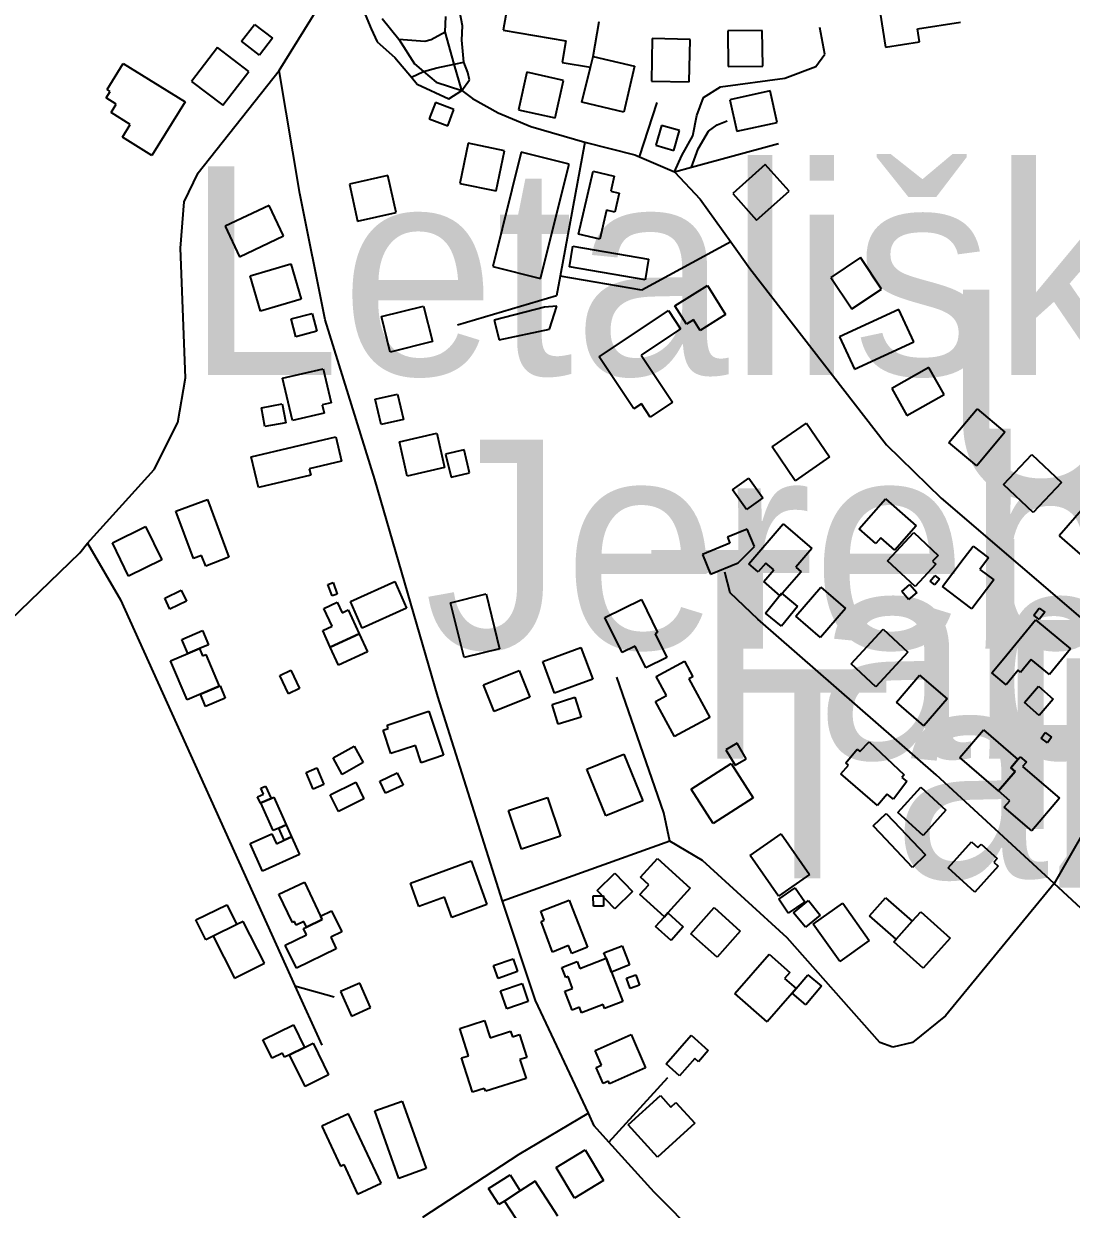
# Model space of a CAD drawing. Extents: x -8864 to 13231, y -7697 to 8949.
# Drawn here: x 505.9 to 817, y 324 to 676.2 of the extents above; entities that cross this region are included whole.
import ezdxf

# ---------------------------------------------------------------- set-up
doc = ezdxf.new("R2010")
doc.units = 0
for name, color, linetype in [('OSM_BUILDING_GARAGE', 9, 'CONTINUOUS'), ('OSM_BUILDING_HOUSE', 9, 'CONTINUOUS'), ('OSM_BUILDING_YES', 9, 'CONTINUOUS'), ('OSM_HIGHWAY_FOOTWAY', 8, 'CONTINUOUS'), ('OSM_HIGHWAY_PATH', 8, 'CONTINUOUS'), ('OSM_HIGHWAY_PEDESTRIAN', 8, 'CONTINUOUS'), ('OSM_HIGHWAY_RESIDENTIAL', 8, 'CONTINUOUS'), ('OSM_HIGHWAY_SERVICE', 8, 'CONTINUOUS'), ('OSM_HIGHWAY_TERTIARY', 8, 'CONTINUOUS'), ('OSM_HIGHWAY_UNCLASSIFIED', 8, 'CONTINUOUS'), ('OSM_LABELS', 8, 'CONTINUOUS')]:
    doc.layers.add(name, color=color, linetype=linetype)

msp = doc.modelspace()

# ---------------------------------------------------------------- linework, layer by layer
at = {"layer": 'OSM_BUILDING_GARAGE'}
for p, q in [((628.131769, 652.780936), (626.332381, 647.966196)), ((633.652443, 650.712711), (628.131769, 652.780936)), ((631.853056, 645.89797), (633.652443, 650.712711)), ((626.332381, 647.966196), (631.853056, 645.89797)), ((695.283384, 645.986926), (693.606508, 640.071356)), ((700.620291, 644.485795), (695.283384, 645.986926)), ((698.943415, 638.559105), (700.620291, 644.485795)), ((693.606508, 640.071356), (698.943415, 638.559105)), ((585.321657, 588.532508), (591.516145, 590.144834)), ((586.715225, 583.206271), (585.321657, 588.532508)), ((591.516145, 590.144834), (592.909713, 584.818597)), ((592.909713, 584.818597), (586.715225, 583.206271)), ((610.260404, 564.614479), (616.898996, 566.182327)), ((612.044478, 557.086582), (610.260404, 564.614479)), ((616.898996, 566.182327), (618.68307, 558.654431)), ((576.44723, 562.079235), (582.680003, 563.224542)), ((577.465607, 556.48613), (576.44723, 562.079235)), ((582.680003, 563.224542), (583.69838, 557.631438)), ((583.69838, 557.631438), (577.465607, 556.48613)), ((618.68307, 558.654431), (612.044478, 557.086582)), ((720.773433, 526.063198), (714.885224, 523.628029)), ((722.90207, 520.925992), (720.773433, 526.063198)), ((715.612636, 521.871149), (707.480935, 518.501943)), ((714.885224, 523.628029), (715.612636, 521.871149)), ((707.480935, 518.501943), (709.915851, 512.619731)), ((718.124122, 516.033416), (722.90207, 520.925992)), ((709.915851, 512.619731), (718.124122, 516.033416)), ((662.825494, 473.990614), (669.617225, 476.092198)), ((669.617225, 476.092198), (671.439584, 470.198867)), ((664.647853, 468.097283), (662.825494, 473.990614)), ((671.439584, 470.198867), (664.647853, 468.097283)), ((717.741273, 462.470819), (714.44112, 460.502669)), ((720.482468, 457.84511), (717.741273, 462.470819)), ((714.44112, 460.502669), (717.182315, 455.88808)), ((717.182315, 455.88808), (720.482468, 457.84511)), ((730.122592, 416.147013), (735.000081, 419.49398)), ((735.000081, 419.49398), (737.85613, 415.33529)), ((732.978641, 411.988323), (730.122592, 416.147013)), ((734.555977, 412.088398), (738.966391, 415.691114)), ((738.966391, 415.691114), (742.473282, 411.39899)), ((737.85613, 415.33529), (732.978641, 411.988323)), ((738.062868, 407.796274), (734.555977, 412.088398)), ((742.473282, 411.39899), (738.062868, 407.796274))]:
    msp.add_line(p, q, dxfattribs=at)
at = {"layer": 'OSM_BUILDING_HOUSE'}
for p, q in [((759.494724, 684.604924), (761.807128, 669.260024)), ((649.532996, 681.513705), (648.300224, 674.230438)), ((675.030702, 666.480151), (676.799462, 676.887996)), ((771.393653, 674.675217), (784.15782, 676.59889)), ((648.300224, 674.230438), (666.860716, 671.083621)), ((725.245103, 674.208199), (714.969451, 674.063645)), ((714.969451, 674.063645), (715.12259, 663.466769)), ((725.398242, 663.622442), (725.245103, 674.208199)), ((771.98324, 670.794514), (771.393653, 674.675217)), ((666.860716, 671.083621), (665.773427, 664.678794)), ((692.588131, 671.76191), (692.304823, 659.130167)), ((703.797933, 671.506162), (692.588131, 671.76191)), ((703.514626, 658.874418), (703.797933, 671.506162)), ((761.807128, 669.260024), (771.98324, 670.794514)), ((563.43804, 669.126591), (555.727473, 659.05233)), ((572.71063, 662.021235), (563.43804, 669.126591)), ((674.22672, 663.255498), (675.030702, 666.480151)), ((674.22672, 663.255498), (675.030702, 666.480151)), ((675.030702, 666.480151), (687.327794, 663.611322)), ((530.612616, 656.6394), (535.382907, 664.356328)), ((535.382907, 664.356328), (553.782603, 652.992207)), ((665.773427, 664.678794), (674.22672, 663.255498)), ((671.638665, 652.847653), (674.22672, 663.255498)), ((687.327794, 663.611322), (684.165466, 649.956585)), ((715.12259, 663.466769), (725.398242, 663.622442)), ((555.727473, 659.05233), (565.000062, 651.946974)), ((565.000062, 651.946974), (572.71063, 662.021235)), ((692.304823, 659.130167), (703.514626, 658.874418)), ((530.329308, 654.181992), (531.500824, 656.083426)), ((531.500824, 656.083426), (530.612616, 656.6394)), ((727.603449, 656.227979), (715.62795, 653.592659)), ((729.663174, 646.865366), (727.603449, 656.227979)), ((533.369124, 652.302798), (530.329308, 654.181992)), ((531.822417, 649.800912), (533.369124, 652.302798)), ((553.782603, 652.992207), (543.935741, 637.046854)), ((684.165466, 649.956585), (671.638665, 652.847653)), ((715.62795, 653.592659), (717.687675, 644.230047)), ((537.526858, 646.276033), (531.822417, 649.800912)), ((535.168512, 642.473167), (537.526858, 646.276033)), ((717.687675, 644.230047), (729.663174, 646.865366)), ((543.935741, 637.046854), (535.168512, 642.473167)), ((637.863776, 640.671809), (635.390575, 628.762832)), ((648.683073, 638.425671), (637.863776, 640.671809)), ((653.675416, 637.992011), (645.199152, 604.021961)), ((646.217529, 626.527814), (648.683073, 638.425671)), ((667.863779, 634.444893), (653.675416, 637.992011)), ((659.387515, 600.485962), (667.863779, 634.444893)), ((726.156282, 634.389295), (716.493187, 625.793928)), ((733.238978, 626.416619), (726.156282, 634.389295)), ((613.981691, 631.075687), (602.595778, 628.518203)), ((616.447235, 620.145225), (613.981691, 631.075687)), ((670.696858, 613.662561), (675.007731, 632.354428)), ((675.007731, 632.354428), (681.301759, 630.897775)), ((681.301759, 630.897775), (680.268069, 626.438858)), ((602.595778, 628.518203), (605.053665, 617.576623)), ((635.390575, 628.762832), (646.217529, 626.527814)), ((680.268069, 626.438858), (682.710642, 625.871764)), ((682.710642, 625.871764), (681.416614, 620.245301)), ((716.493187, 625.793928), (723.568227, 617.832371)), ((723.568227, 617.832371), (733.238978, 626.416619)), ((578.72135, 622.168973), (565.696846, 615.997655)), ((583.001595, 613.139945), (578.72135, 622.168973)), ((605.053665, 617.576623), (616.447235, 620.145225)), ((678.966384, 620.812395), (676.983229, 612.217027)), ((681.416614, 620.245301), (678.966384, 620.812395)), ((565.696846, 615.997655), (569.977092, 606.957507)), ((569.977092, 606.957507), (583.001595, 613.139945)), ((676.983229, 612.217027), (670.696858, 613.662561)), ((754.42581, 606.690639), (745.620296, 600.819547)), ((760.650926, 597.350265), (754.42581, 606.690639)), ((573.108792, 601.319924), (585.206802, 604.822564)), ((585.206802, 604.822564), (588.246619, 594.336883)), ((645.199152, 604.021961), (659.387515, 600.485962)), ((576.148608, 590.834243), (573.108792, 601.319924)), ((745.620296, 600.819547), (751.845412, 591.479173)), ((751.845412, 591.479173), (760.650926, 597.350265)), ((588.246619, 594.336883), (576.148608, 590.834243)), ((612.128704, 589.221916), (624.655505, 592.313135)), ((624.655505, 592.313135), (627.258874, 581.738498)), ((614.732074, 578.658398), (612.128704, 589.221916)), ((765.796409, 591.290142), (748.193038, 583.161793)), ((770.245108, 581.649542), (765.796409, 591.290142)), ((627.258874, 581.738498), (614.732074, 578.658398)), ((748.193038, 583.161793), (752.63408, 573.532312)), ((752.63408, 573.532312), (770.245108, 581.649542)), ((774.755062, 574.054928), (763.690742, 567.816893)), ((779.249703, 566.082252), (774.755062, 574.054928)), ((763.690742, 567.816893), (768.185383, 559.844217)), ((768.185383, 559.844217), (779.249703, 566.082252)), ((780.666242, 551.782584), (789.035309, 561.801247)), ((789.035309, 561.801247), (797.327806, 554.873803)), ((797.327806, 554.873803), (788.966396, 544.86626)), ((788.966396, 544.86626), (780.666242, 551.782584)), ((796.929643, 539.284275), (805.283396, 548.179869)), ((805.283396, 548.179869), (814.104224, 539.895847)), ((805.742814, 531.000253), (796.929643, 539.284275)), ((814.104224, 539.895847), (805.742814, 531.000253)), ((820.811729, 532.468026), (813.445725, 524.05057)), ((721.271136, 515.71095), (731.493189, 527.597688)), ((731.493189, 527.597688), (739.97711, 520.31442)), ((813.445725, 524.05057), (824.326277, 514.532284)), ((739.97711, 520.31442), (735.206819, 514.765793)), ((724.035302, 513.331379), (721.271136, 515.71095)), ((726.317078, 515.977818), (724.035302, 513.331379)), ((728.683082, 513.95407), (726.317078, 515.977818)), ((735.206819, 514.765793), (736.784154, 513.409215)), ((725.666236, 510.440311), (728.683082, 513.95407)), ((736.784154, 513.409215), (730.589667, 506.203784)), ((730.589667, 506.203784), (725.666236, 510.440311)), ((632.664694, 504.180036), (643.238968, 506.781998)), ((636.661632, 487.912219), (632.664694, 504.180036)), ((643.238968, 506.781998), (647.235906, 490.50306)), ((678.483995, 499.832315), (689.326263, 505.125193)), ((689.326263, 505.125193), (694.119525, 495.295562)), ((683.583536, 489.368872), (678.483995, 499.832315)), ((694.119525, 495.295562), (693.445712, 494.973096)), ((693.445712, 494.973096), (696.883691, 487.934458)), ((647.235906, 490.50306), (636.661632, 487.912219)), ((660.023043, 486.700194), (671.393642, 490.925601)), ((671.393642, 490.925601), (674.892877, 481.51851)), ((687.526875, 491.292544), (683.583536, 489.368872)), ((690.650918, 484.887717), (687.526875, 491.292544)), ((663.514621, 477.293103), (660.023043, 486.700194)), ((696.883691, 487.934458), (690.650918, 484.887717)), ((693.767304, 482.285755), (702.105743, 486.77803)), ((702.105743, 486.77803), (704.594258, 482.163441)), ((674.892877, 481.51851), (663.514621, 477.293103)), ((696.830092, 476.592575), (693.767304, 482.285755)), ((704.594258, 482.163441), (703.468684, 481.551869)), ((703.468684, 481.551869), (709.6402, 470.109911)), ((693.57588, 474.846815), (696.830092, 476.592575)), ((699.173124, 464.461209), (693.57588, 474.846815)), ((709.6402, 470.109911), (699.173124, 464.461209)), ((673.170059, 454.753891), (684.134838, 459.201689)), ((684.134838, 459.201689), (689.76271, 445.302323)), ((678.797931, 440.865645), (673.170059, 454.753891)), ((704.104212, 448.838321), (716.003141, 456.444054)), ((716.003141, 456.444054), (722.54985, 446.214121)), ((710.658577, 438.597269), (704.104212, 448.838321)), ((689.76271, 445.302323), (678.797931, 440.865645)), ((722.54985, 446.214121), (710.658577, 438.597269)), ((721.661641, 429.101222), (730.811719, 435.50605)), ((730.811719, 435.50605), (739.257355, 423.4414)), ((730.107278, 417.036572), (721.661641, 429.101222)), ((739.257355, 423.4414), (730.107278, 417.036572)), ((740.367616, 408.696953), (749.134845, 414.946108)), ((749.134845, 414.946108), (757.036837, 403.871093)), ((748.269607, 397.610819), (740.367616, 408.696953)), ((757.036837, 403.871093), (748.269607, 397.610819))]:
    msp.add_line(p, q, dxfattribs=at)
at = {"layer": 'OSM_BUILDING_YES'}
for p, q in [((570.574335, 670.983546), (574.425791, 675.987318)), ((574.425791, 675.987318), (579.762698, 671.884225)), ((575.918899, 666.880453), (570.574335, 670.983546)), ((579.762698, 671.884225), (575.918899, 666.880453)), ((655.306351, 661.765486), (652.83315, 650.612635)), ((666.179246, 659.352557), (655.306351, 661.765486)), ((663.698388, 648.199705), (666.179246, 659.352557)), ((652.83315, 650.612635), (663.698388, 648.199705)), ((667.955663, 604.010842), (669.019982, 610.148801)), ((669.019982, 610.148801), (691.477871, 606.268099)), ((691.477871, 606.268099), (690.413552, 600.130139)), ((690.413552, 600.130139), (667.955663, 604.010842)), ((699.303293, 592.346494), (708.951073, 598.406617)), ((708.951073, 598.406617), (714.333922, 589.833488)), ((660.551374, 592.024028), (645.650913, 588.154445)), ((664.196091, 592.257538), (660.551374, 592.024028)), ((662.036826, 585.430169), (664.196091, 592.257538)), ((702.733615, 586.886823), (699.303293, 592.346494)), ((676.776491, 577.223984), (697.412022, 590.967677)), ((697.412022, 590.967677), (701.00314, 585.574723)), ((704.823967, 588.198923), (702.733615, 586.886823)), ((706.776494, 585.085465), (704.823967, 588.198923)), ((714.333922, 589.833488), (706.776494, 585.085465)), ((645.650913, 588.154445), (647.128708, 582.238875)), ((647.128708, 582.238875), (662.036826, 585.430169)), ((701.00314, 585.574723), (689.280321, 577.768839)), ((689.280321, 577.768839), (698.606509, 563.780517)), ((687.098085, 561.73453), (676.776491, 577.223984)), ((582.771886, 570.908112), (594.808641, 573.687985)), ((585.681535, 558.320846), (582.771886, 570.908112)), ((594.808641, 573.687985), (597.144017, 563.558127)), ((597.144017, 563.558127), (594.487048, 562.946555)), ((698.606509, 563.780517), (691.929632, 559.33272)), ((595.061321, 560.489147), (585.681535, 558.320846)), ((594.487048, 562.946555), (595.061321, 560.489147)), ((689.33392, 563.224542), (687.098085, 561.73453)), ((691.929632, 559.33272), (689.33392, 563.224542)), ((728.154751, 550.459365), (738.338519, 557.520243)), ((738.338519, 557.520243), (745.245105, 547.49046)), ((573.438042, 547.479341), (598.57587, 553.41715)), ((598.57587, 553.41715), (600.26806, 546.233958)), ((617.450298, 552.016094), (628.568216, 554.540219)), ((628.568216, 554.540219), (630.888278, 544.332524)), ((619.762702, 541.8084), (617.450298, 552.016094)), ((636.69226, 549.569805), (631.186899, 548.279944)), ((638.300223, 542.742437), (636.69226, 549.569805)), ((735.061337, 540.429582), (728.154751, 550.459365)), ((575.58965, 538.372476), (573.438042, 547.479341)), ((600.26806, 546.233958), (590.650907, 543.965581)), ((631.186899, 548.279944), (632.794863, 541.441456)), ((745.245105, 547.49046), (735.061337, 540.429582)), ((590.650907, 543.965581), (591.110325, 542.041909)), ((630.888278, 544.332524), (619.762702, 541.8084)), ((632.794863, 541.441456), (638.300223, 542.742437)), ((591.110325, 542.041909), (575.58965, 538.372476)), ((716.447246, 537.716426), (721.255822, 541.15235)), ((721.255822, 541.15235), (725.382928, 535.359094)), ((720.574352, 531.912051), (716.447246, 537.716426)), ((725.382928, 535.359094), (720.574352, 531.912051)), ((551.079693, 531.344957), (560.405881, 534.825358)), ((560.405881, 534.825358), (566.791793, 517.756937)), ((754.050619, 526.118795), (761.85307, 535.036629)), ((761.85307, 535.036629), (770.957206, 527.030594)), ((556.286432, 517.301038), (551.079693, 531.344957)), ((532.220579, 522.004583), (542.036813, 526.785965)), ((542.036813, 526.785965), (546.837732, 516.900736)), ((758.989364, 521.771074), (754.050619, 526.118795)), ((762.45797, 516.656107), (770.222137, 525.017966)), ((770.957206, 527.030594), (764.647864, 519.825163)), ((770.222137, 525.017966), (777.465629, 518.223956)), ((537.021499, 512.108235), (532.220579, 522.004583)), ((760.49013, 523.483476), (758.989364, 521.771074)), ((764.647864, 519.825163), (760.49013, 523.483476)), ((558.698377, 518.201717), (556.286432, 517.301038)), ((559.915835, 515.06602), (558.698377, 518.201717)), ((566.791793, 517.756937), (559.915835, 515.06602)), ((777.465629, 518.223956), (775.850009, 516.489315)), ((785.252766, 517.567906), (787.856136, 521.014948)), ((787.856136, 521.014948), (792.457974, 517.534547)), ((546.837732, 516.900736), (537.021499, 512.108235)), ((770.658584, 508.983657), (762.45797, 516.656107)), ((776.799473, 515.588636), (770.658584, 508.983657)), ((775.850009, 516.489315), (776.799473, 515.588636)), ((778.774971, 508.972538), (785.252766, 517.567906)), ((792.457974, 517.534547), (789.854604, 514.076385)), ((775.137911, 510.607103), (776.539136, 512.297266)), ((777.902076, 511.163078), (776.508508, 509.472915)), ((776.539136, 512.297266), (777.902076, 511.163078)), ((793.989367, 510.940688), (787.511572, 502.34532)), ((789.854604, 514.076385), (793.989367, 510.940688)), ((547.741255, 505.547734), (552.664686, 507.916186)), ((552.664686, 507.916186), (554.211393, 504.691533)), ((596.217523, 509.617468), (597.748917, 510.184562)), ((597.473266, 506.181545), (596.217523, 509.617468)), ((597.748917, 510.184562), (599.00466, 506.748639)), ((602.886743, 504.558099), (616.064386, 510.440311)), ((616.064386, 510.440311), (619.571278, 502.523232)), ((735.222133, 500.1659), (742.657049, 508.794626)), ((742.657049, 508.794626), (749.93117, 502.478754)), ((766.715245, 507.527004), (769.12719, 509.595229)), ((768.721371, 505.180791), (766.715245, 507.527004)), ((771.125659, 507.249016), (768.721371, 505.180791)), ((769.12719, 509.595229), (771.125659, 507.249016)), ((776.508508, 509.472915), (775.137911, 510.607103)), ((787.511572, 502.34532), (778.774971, 508.972538)), ((549.287962, 502.311962), (547.741255, 505.547734)), ((554.211393, 504.691533), (549.287962, 502.311962)), ((595.046007, 502.512112), (598.974032, 504.31347)), ((599.00466, 506.748639), (597.473266, 506.181545)), ((598.974032, 504.31347), (600.413542, 501.166654)), ((606.385978, 496.64102), (602.886743, 504.558099)), ((726.179253, 501.111056), (730.911259, 506.982149)), ((730.911259, 506.982149), (735.719836, 503.079207)), ((597.457952, 497.230353), (595.046007, 502.512112)), ((600.413542, 501.166654), (602.274186, 502.022855)), ((602.274186, 502.022855), (605.505426, 494.928618)), ((619.571278, 502.523232), (606.385978, 496.64102)), ((730.995486, 497.208114), (726.179253, 501.111056)), ((735.719836, 503.079207), (730.995486, 497.208114)), ((742.496253, 493.850028), (735.222133, 500.1659)), ((749.93117, 502.478754), (742.496253, 493.850028)), ((805.88064, 500.466126), (807.49626, 502.601068)), ((807.526888, 499.209623), (805.88064, 500.466126)), ((807.49626, 502.601068), (809.150165, 501.344566)), ((809.150165, 501.344566), (807.526888, 499.209623)), ((594.663159, 495.951612), (597.457952, 497.230353)), ((796.983242, 487.600873), (806.386, 499.076189)), ((806.386, 499.076189), (816.807134, 490.480821)), ((552.833139, 493.260695), (558.966371, 495.884895)), ((554.609556, 489.079765), (552.833139, 493.260695)), ((558.966371, 495.884895), (560.750444, 491.692846)), ((596.929621, 490.992318), (594.663159, 495.951612)), ((596.929621, 490.992318), (605.505426, 494.928618)), ((605.505426, 494.928618), (596.929621, 490.992318)), ((605.505426, 494.928618), (607.963313, 489.557904)), ((751.615703, 486.066383), (761.156286, 496.374153)), ((761.156286, 496.374153), (768.52229, 489.513426)), ((554.609556, 489.079765), (558.101133, 490.569777)), ((558.101133, 490.569777), (554.609556, 489.079765)), ((560.750444, 491.692846), (558.101133, 490.569777)), ((558.101133, 490.569777), (558.996999, 488.445954)), ((599.379851, 485.621603), (596.929621, 490.992318)), ((607.963313, 489.557904), (599.379851, 485.621603)), ((816.807134, 490.480821), (810.52842, 482.819491)), ((549.487044, 486.889225), (554.609556, 489.079765)), ((554.379847, 475.369431), (549.487044, 486.889225)), ((558.996999, 488.445954), (559.915835, 488.835137)), ((559.915835, 488.835137), (563.912773, 479.439165)), ((758.989364, 479.205656), (751.615703, 486.066383)), ((768.52229, 489.513426), (758.989364, 479.205656)), ((793.476351, 483.319868), (796.983242, 487.600873)), ((805.114943, 487.278408), (801.998557, 483.475541)), ((810.52842, 482.819491), (805.114943, 487.278408)), ((581.921963, 482.530384), (585.214459, 484.109352)), ((584.502361, 477.104072), (581.921963, 482.530384)), ((585.214459, 484.109352), (587.802515, 478.67192)), ((642.419672, 479.828347), (653.032231, 484.098233)), ((653.032231, 484.098233), (656.240501, 476.136676)), ((765.084311, 474.613305), (771.952612, 482.686057)), ((771.952612, 482.686057), (780.137911, 475.680777)), ((797.725968, 479.817228), (793.476351, 483.319868)), ((801.23286, 484.109352), (797.725968, 479.817228)), ((801.998557, 483.475541), (801.23286, 484.109352)), ((563.912773, 479.439165), (554.379847, 475.369431)), ((558.36147, 476.970638), (564.173109, 479.450285)), ((564.173109, 479.450285), (565.696846, 475.869808)), ((645.627942, 471.866791), (642.419672, 479.828347)), ((803.116474, 474.535469), (807.274208, 479.350209)), ((807.274208, 479.350209), (811.669308, 475.547343)), ((559.87755, 473.390161), (558.36147, 476.970638)), ((565.696846, 475.869808), (559.87755, 473.390161)), ((587.802515, 478.67192), (584.502361, 477.104072)), ((656.240501, 476.136676), (645.627942, 471.866791)), ((780.137911, 475.680777), (773.284924, 467.608025)), ((811.669308, 475.547343), (807.511574, 470.710363)), ((773.284924, 467.608025), (765.084311, 474.613305)), ((807.511574, 470.710363), (803.116474, 474.535469)), ((613.80558, 467.774817), (626.248155, 471.933508)), ((626.248155, 471.933508), (630.581999, 458.856984)), ((612.611093, 466.362642), (614.111859, 466.863019)), ((614.938812, 459.346242), (612.611093, 466.362642)), ((614.111859, 466.863019), (613.80558, 467.774817)), ((783.889826, 458.189815), (790.918923, 466.429359)), ((790.918923, 466.429359), (801.179261, 457.622721)), ((808.108818, 463.927473), (809.326276, 465.617636)), ((809.326276, 465.617636), (811.163948, 464.283297)), ((597.74126, 458.07862), (603.974033, 461.570141)), ((603.974033, 461.570141), (606.707571, 456.677564)), ((622.258874, 461.781411), (614.938812, 459.346242)), ((623.966378, 456.655325), (622.258874, 461.781411)), ((754.257357, 459.946695), (756.967924, 462.837763)), ((756.967924, 462.837763), (767.381401, 453.019251)), ((809.94649, 462.593134), (808.108818, 463.927473)), ((811.163948, 464.283297), (809.94649, 462.593134)), ((600.482455, 453.174924), (597.74126, 458.07862)), ((630.581999, 458.856984), (623.966378, 456.655325)), ((750.076652, 456.577488), (753.476346, 460.636103)), ((753.476346, 460.636103), (754.257357, 459.946695)), ((795.413564, 448.304586), (783.889826, 458.189815)), ((801.179261, 457.622721), (801.853074, 458.401085)), ((801.853074, 458.401085), (803.706061, 456.822117)), ((589.755042, 453.775376), (592.932684, 455.109715)), ((592.932684, 455.109715), (595.000065, 450.150422)), ((606.707571, 456.677564), (600.482455, 453.174924)), ((748.621828, 453.330596), (750.857663, 455.921438)), ((750.857663, 455.921438), (750.076652, 456.577488)), ((799.081252, 455.154193), (801.179261, 457.622721)), ((801.179261, 457.622721), (799.081252, 455.154193)), ((800.344652, 454.086722), (799.081252, 455.154193)), ((799.081252, 455.154193), (800.344652, 454.086722)), ((803.706061, 456.822117), (802.5958, 455.521136)), ((802.5958, 455.521136), (805.405908, 453.097087)), ((591.83008, 448.816082), (589.755042, 453.775376)), ((596.929621, 447.092561), (604.479393, 450.83983)), ((604.479393, 450.83983), (606.898995, 445.925014)), ((611.653972, 451.184534), (616.83774, 453.653062)), ((613.315534, 447.581819), (611.653972, 451.184534)), ((616.83774, 453.653062), (618.537587, 450.016988)), ((759.456439, 443.979103), (748.621828, 453.330596)), ((768.200697, 451.06222), (764.188445, 445.858297)), ((767.381401, 453.019251), (766.669303, 452.240886)), ((766.669303, 452.240886), (768.200697, 451.06222)), ((795.413564, 448.304586), (800.344652, 454.086722)), ((800.344652, 454.086722), (795.413564, 448.304586)), ((805.405908, 453.097087), (813.552922, 446.102926)), ((575.268057, 446.503228), (577.044474, 447.292712)), ((576.248149, 449.049592), (577.695316, 449.705642)), ((577.044474, 447.292712), (576.248149, 449.049592)), ((577.695316, 449.705642), (579.318594, 446.069568)), ((595.000065, 450.150422), (591.83008, 448.816082)), ((618.537587, 450.016988), (613.315534, 447.581819)), ((762.335459, 447.348309), (759.456439, 443.979103)), ((764.188445, 445.858297), (762.335459, 447.348309)), ((765.528415, 441.85528), (772.304832, 449.394296)), ((772.304832, 449.394296), (779.816318, 442.589167)), ((798.820915, 445.380159), (795.413564, 448.304586)), ((576.225178, 444.668512), (575.268057, 446.503228)), ((576.301748, 444.71299), (576.225178, 444.668512)), ((579.318594, 446.069568), (576.301748, 444.71299)), ((576.301748, 444.71299), (579.318594, 446.069568)), ((579.992407, 436.484565), (576.301748, 444.71299)), ((579.318594, 446.069568), (580.107261, 446.425391)), ((580.107261, 446.425391), (583.79792, 438.196967)), ((599.356881, 442.177745), (596.929621, 447.092561)), ((606.898995, 445.925014), (599.356881, 442.177745)), ((649.862246, 442.433494), (661.424269, 446.358675)), ((661.424269, 446.358675), (665.314009, 434.85)), ((797.136382, 443.412009), (798.820915, 445.380159)), ((813.552922, 446.102926), (805.291053, 436.417848)), ((653.751986, 430.924819), (649.862246, 442.433494)), ((758.170068, 437.90786), (762.036837, 441.588412)), ((762.036837, 441.588412), (764.219073, 439.286677)), ((773.039901, 435.06127), (765.528415, 441.85528)), ((779.816318, 442.589167), (773.039901, 435.06127)), ((805.291053, 436.417848), (797.136382, 443.412009)), ((581.592713, 437.207332), (579.992407, 436.484565)), ((581.592713, 437.207332), (583.79792, 438.196967)), ((583.79792, 438.196967), (581.592713, 437.207332)), ((583.200677, 433.637975), (581.592713, 437.207332)), ((583.79792, 438.196967), (585.398227, 434.62761)), ((760.359961, 435.606125), (758.170068, 437.90786)), ((764.219073, 439.286677), (773.751999, 429.245775)), ((573.085821, 432.626101), (579.586587, 435.550528)), ((579.586587, 435.550528), (580.903586, 432.592743)), ((580.903586, 432.592743), (583.200677, 433.637975)), ((585.398227, 434.62761), (583.200677, 433.637975)), ((583.200677, 433.637975), (585.398227, 434.62761)), ((585.398227, 434.62761), (587.756573, 429.345851)), ((665.314009, 434.85), (653.751986, 430.924819)), ((769.892887, 425.554104), (760.359961, 435.606125)), ((576.77648, 424.408796), (573.085821, 432.626101)), ((780.451847, 425.465148), (787.381404, 433.126478)), ((787.381404, 433.126478), (789.272675, 431.425196)), ((789.272675, 431.425196), (790.275738, 432.481548)), ((790.275738, 432.481548), (795.030715, 428.189424)), ((587.756573, 429.345851), (576.77648, 424.408796)), ((620.742794, 420.895036), (638.73667, 427.488895)), ((638.73667, 427.488895), (643.453363, 414.512448)), ((689.088897, 422.640797), (694.127182, 428.245021)), ((694.127182, 428.245021), (703.843875, 419.427263)), ((773.751999, 429.245775), (769.892887, 425.554104)), ((795.030715, 428.189424), (794.050623, 427.099713)), ((794.050623, 427.099713), (795.367622, 425.898808)), ((676.17159, 418.660018), (681.408957, 423.852821)), ((681.408957, 423.852821), (686.738207, 418.437628)), ((691.53147, 420.416898), (689.088897, 422.640797)), ((788.430408, 418.215239), (780.451847, 425.465148)), ((795.367622, 425.898808), (788.430408, 418.215239)), ((581.669283, 417.592547), (589.219054, 421.184143)), ((589.219054, 421.184143), (594.012316, 411.109883)), ((623.25428, 413.989831), (620.742794, 420.895036)), ((688.882158, 417.481352), (691.53147, 420.416898)), ((703.843875, 419.427263), (697.182312, 412.032801)), ((585.673878, 409.175091), (581.669283, 417.592547)), ((630.842336, 416.758585), (623.25428, 413.989831)), ((633.039886, 410.698462), (630.842336, 416.758585)), ((659.456428, 412.510939), (667.925035, 415.791189)), ((667.925035, 415.791189), (668.889813, 413.200347)), ((675.053673, 417.103289), (678.09349, 417.125528)), ((675.076644, 414.034309), (675.053673, 417.103289)), ((681.493184, 413.233706), (676.17159, 418.660018)), ((678.09349, 417.125528), (678.11646, 414.067668)), ((686.738207, 418.437628), (681.493184, 413.233706)), ((696.156279, 410.887493), (688.882158, 417.481352)), ((757.144034, 411.1766), (761.830099, 416.536195)), ((761.830099, 416.536195), (769.801003, 409.564273)), ((556.99853, 409.942336), (566.186892, 414.479089)), ((566.186892, 414.479089), (569.119511, 408.552399)), ((594.012316, 411.109883), (597.274185, 412.69997)), ((597.274185, 412.69997), (600.314002, 406.428576)), ((643.453363, 414.512448), (633.039886, 410.698462)), ((660.482462, 409.875619), (659.456428, 412.510939)), ((668.889813, 413.200347), (673.361483, 401.825106)), ((678.11646, 414.067668), (675.076644, 414.034309)), ((704.050613, 405.861482), (710.949542, 413.600649)), ((710.949542, 413.600649), (718.729022, 406.617608)), ((769.801003, 409.564273), (772.320146, 412.377505)), ((772.320146, 412.377505), (781.056747, 404.549382)), ((559.931149, 404.004527), (556.99853, 409.942336)), ((569.119511, 408.552399), (562.144013, 405.105357)), ((569.119511, 408.552399), (562.144013, 405.105357)), ((571.087352, 409.464198), (569.119511, 408.552399)), ((577.335439, 397.132681), (571.087352, 409.464198)), ((586.286435, 409.453078), (585.673878, 409.175091)), ((586.776481, 408.430085), (586.286435, 409.453078)), ((589.02763, 409.519795), (586.776481, 408.430085)), ((589.862239, 407.807393), (589.02763, 409.519795)), ((594.510019, 410.07577), (589.862239, 407.807393)), ((589.862239, 407.807393), (594.510019, 410.07577)), ((594.012316, 411.109883), (594.510019, 410.07577)), ((594.510019, 410.07577), (594.012316, 411.109883)), ((659.555968, 409.530915), (660.482462, 409.875619)), ((662.88675, 400.42405), (659.555968, 409.530915)), ((693.545252, 408.007544), (696.156279, 410.887493)), ((696.156279, 410.887493), (697.182312, 412.032801)), ((697.182312, 412.032801), (696.156279, 410.887493)), ((697.182312, 412.032801), (701.776494, 407.862991)), ((765.046026, 404.260275), (757.144034, 411.1766)), ((765.046026, 404.260275), (769.801003, 409.564273)), ((769.801003, 409.564273), (765.046026, 404.260275)), ((562.144013, 405.105357), (559.931149, 404.004527)), ((562.144013, 405.105357), (568.461012, 392.640405)), ((583.54524, 402.481156), (589.88521, 405.561256)), ((588.997002, 407.395972), (589.862239, 407.807393)), ((589.88521, 405.561256), (588.997002, 407.395972)), ((600.314002, 406.428576), (597.044476, 404.838489)), ((698.147091, 403.837735), (693.545252, 408.007544)), ((701.776494, 407.862991), (698.147091, 403.837735)), ((711.830094, 398.878441), (704.050613, 405.861482)), ((718.729022, 406.617608), (711.830094, 398.878441)), ((586.876022, 395.62043), (583.54524, 402.481156)), ((597.044476, 404.838489), (598.721352, 401.391446)), ((667.725954, 402.347723), (662.88675, 400.42405)), ((668.637133, 399.968151), (667.725954, 402.347723)), ((673.361483, 401.825106), (668.637133, 399.968151)), ((678.223658, 400.190541), (683.644792, 402.303245)), ((683.644792, 402.303245), (685.849999, 396.576706)), ((764.333928, 403.459672), (765.046026, 404.260275)), ((773.070529, 395.631549), (764.333928, 403.459672)), ((781.056747, 404.549382), (773.070529, 395.631549)), ((598.721352, 401.391446), (586.876022, 395.62043)), ((645.444175, 396.387675), (651.263471, 398.422542)), ((651.263471, 398.422542), (652.58047, 394.608556)), ((671.026107, 395.520354), (678.843872, 398.567095)), ((678.843872, 398.567095), (678.223658, 400.190541)), ((678.843872, 398.567095), (680.421208, 394.475122)), ((680.421208, 394.475122), (678.843872, 398.567095)), ((717.06746, 388.081413), (727.274199, 399.768)), ((727.274199, 399.768), (733.46103, 394.375046)), ((568.461012, 392.640405), (577.335439, 397.132681)), ((646.768831, 392.584808), (645.444175, 396.387675)), ((652.58047, 394.608556), (646.768831, 392.584808)), ((665.735142, 395.842819), (670.229783, 397.58858)), ((666.87603, 392.873915), (665.735142, 395.842819)), ((670.229783, 397.58858), (671.026107, 395.520354)), ((685.849999, 396.576706), (680.421208, 394.475122)), ((680.421208, 394.475122), (683.820902, 385.724081)), ((605.681537, 391.183752), (600.007723, 388.692986)), ((608.88215, 383.889365), (605.681537, 391.183752)), ((647.526871, 388.848658), (653.920439, 391.028079)), ((653.920439, 391.028079), (655.735141, 385.712962)), ((667.557501, 393.129663), (666.87603, 392.873915)), ((668.874499, 389.593664), (667.557501, 393.129663)), ((684.923506, 392.662644), (687.695328, 393.663399)), ((686.033766, 389.593664), (684.923506, 392.662644)), ((687.695328, 393.663399), (688.797932, 390.594419)), ((733.46103, 394.375046), (731.883695, 392.562569)), ((731.883695, 392.562569), (735.321673, 389.560306)), ((735.321673, 389.560306), (738.782623, 393.674518)), ((738.782623, 393.674518), (742.817846, 390.283073)), ((600.007723, 388.692986), (603.200679, 381.398598)), ((649.333915, 383.533541), (647.526871, 388.848658)), ((666.638664, 388.759703), (668.874499, 389.593664)), ((668.729017, 383.155478), (666.638664, 388.759703)), ((688.797932, 390.594419), (686.033766, 389.593664)), ((726.69227, 379.675077), (717.06746, 388.081413)), ((734.088901, 388.14813), (726.69227, 379.675077)), ((734.088901, 388.14813), (735.321673, 389.560306)), ((735.321673, 389.560306), (734.088901, 388.14813)), ((738.147095, 384.734446), (734.088901, 388.14813)), ((742.817846, 390.283073), (738.147095, 384.734446)), ((655.735141, 385.712962), (649.333915, 383.533541)), ((670.934224, 383.98944), (668.729017, 383.155478)), ((671.562095, 382.354875), (670.934224, 383.98944)), ((677.955664, 384.801163), (671.562095, 382.354875)), ((678.407425, 383.611377), (677.955664, 384.801163)), ((683.820902, 385.724081), (678.407425, 383.611377)), ((603.200679, 381.398598), (608.88215, 383.889365)), ((576.914305, 374.293243), (585.980156, 378.785518)), ((585.980156, 378.785518), (589.287967, 372.091583)), ((635.375261, 377.740285), (642.725951, 380.097618)), ((637.970974, 369.623056), (635.375261, 377.740285)), ((642.725951, 380.097618), (644.379856, 374.938173)), ((644.379856, 374.938173), (650.497774, 376.906323)), ((650.497774, 376.906323), (651.033762, 375.22728)), ((579.617215, 368.844691), (576.914305, 374.293243)), ((651.033762, 375.22728), (653.131772, 375.905569)), ((653.131772, 375.905569), (655.314008, 369.111559)), ((675.559033, 371.202024), (686.271132, 375.905569)), ((686.271132, 375.905569), (690.582005, 365.998101)), ((696.661639, 367.176767), (704.104212, 375.694299)), ((704.104212, 375.694299), (709.196096, 371.213143)), ((582.741259, 370.390301), (579.617215, 368.844691)), ((583.353816, 369.156037), (582.741259, 370.390301)), ((584.823954, 369.878804), (583.353816, 369.156037)), ((584.823954, 369.878804), (589.287967, 372.091583)), ((589.287967, 372.091583), (584.823954, 369.878804)), ((589.441106, 360.471713), (584.823954, 369.878804)), ((589.287967, 372.091583), (591.791796, 373.303608)), ((591.791796, 373.303608), (596.408948, 363.896517)), ((677.480932, 366.787585), (675.559033, 371.202024)), ((709.196096, 371.213143), (706.25582, 367.843937)), ((635.880621, 368.955886), (637.970974, 369.623056)), ((639.157804, 358.748192), (635.880621, 368.955886)), ((655.314008, 369.111559), (653.277254, 368.466628)), ((653.277254, 368.466628), (655.068985, 362.873524)), ((675.941881, 366.120415), (677.480932, 366.787585)), ((700.689204, 363.629649), (696.661639, 367.176767)), ((705.191502, 368.777974), (700.689204, 363.629649)), ((706.25582, 367.843937), (705.191502, 368.777974)), ((596.408948, 363.896517), (589.441106, 360.471713)), ((655.068985, 362.873524), (643.177712, 359.059538)), ((678.01692, 361.361273), (675.941881, 366.120415)), ((690.582005, 365.998101), (679.869906, 361.305675)), ((642.611097, 359.849022), (639.157804, 358.748192)), ((643.177712, 359.059538), (642.611097, 359.849022)), ((679.555971, 362.039562), (678.01692, 361.361273)), ((679.869906, 361.305675), (679.555971, 362.039562)), ((610.137892, 353.221804), (618.307878, 356.123992)), ((618.307878, 356.123992), (625.421202, 336.075546)), ((685.382924, 349.051994), (695.01539, 357.814154)), ((695.01539, 357.814154), (698.12412, 354.378231)), ((602.350755, 352.365603), (594.425793, 348.640573)), ((612.021507, 331.794542), (602.350755, 352.365603)), ((617.251216, 333.173359), (610.137892, 353.221804)), ((698.12412, 354.378231), (699.594258, 355.71257)), ((699.594258, 355.71257), (705.176188, 349.552371)), ((694.088897, 339.444753), (685.382924, 349.051994)), ((705.176188, 349.552371), (694.088897, 339.444753)), ((594.425793, 348.640573), (599.969438, 336.842791)), ((663.99701, 336.398012), (672.649385, 341.613054)), ((672.649385, 341.613054), (678.124117, 332.528428)), ((599.969438, 336.842791), (600.918902, 337.287571)), ((600.918902, 337.287571), (605.038351, 328.514291)), ((625.421202, 336.075546), (617.251216, 333.173359)), ((669.471743, 327.313386), (663.99701, 336.398012)), ((605.038351, 328.514291), (612.021507, 331.794542)), ((643.958723, 330.171096), (650.321664, 334.251949)), ((650.321664, 334.251949), (653.376795, 329.481687)), ((657.741267, 332.328277), (653.376795, 329.481687)), ((664.471742, 321.998269), (657.741267, 332.328277)), ((678.124117, 332.528428), (669.471743, 327.313386)), ((647.029168, 325.378594), (643.958723, 330.171096)), ((653.376795, 329.481687), (648.69073, 326.423827)), ((653.376795, 329.481687), (648.69073, 326.423827)), ((648.69073, 326.423827), (647.029168, 325.378594)), ((648.69073, 326.423827), (655.428862, 316.104937))]:
    msp.add_line(p, q, dxfattribs=at)
at = {"layer": 'OSM_HIGHWAY_FOOTWAY'}
for p, q in [((636.217528, 675.509179), (633.162397, 691.743639)), ((606.837739, 680.068171), (609.073574, 674.652978)), ((609.073574, 674.652978), (610.834677, 670.783395)), ((636.041418, 671.32825), (636.217528, 675.509179)), ((610.834677, 670.783395), (616.117985, 666.113208)), ((636.546777, 664.778869), (636.041418, 671.32825)), ((616.117985, 666.113208), (621.049073, 660.275474)), ((624.632534, 661.998996), (628.552902, 663.088706)), ((628.552902, 663.088706), (633.73667, 664.200655)), ((633.73667, 664.200655), (636.546777, 664.778869)), ((637.764235, 661.665411), (636.546777, 664.778869)), ((621.049073, 660.275474), (624.632534, 661.998996)), ((621.049073, 660.275474), (622.756577, 658.251727)), ((622.756577, 658.251727), (632.174648, 653.848408))]:
    msp.add_line(p, q, dxfattribs=at)
at = {"layer": 'OSM_HIGHWAY_PATH'}
for p, q in [((635.980162, 656.383652), (638.30788, 659.563827)), ((638.30788, 659.563827), (637.764235, 661.665411)), ((632.174648, 653.848408), (635.980162, 656.383652))]:
    msp.add_line(p, q, dxfattribs=at)
at = {"layer": 'OSM_HIGHWAY_PEDESTRIAN'}
for p, q in [((673.583535, 352.532395), (652.902063, 340.312073)), ((652.902063, 340.312073), (624.341569, 321.542369))]:
    msp.add_line(p, q, dxfattribs=at)
at = {"layer": 'OSM_HIGHWAY_RESIDENTIAL'}
for p, q in [((581.715225, 662.243625), (592.894399, 680.268322)), ((557.725942, 631.88741), (581.715225, 662.243625)), ((587.871428, 625.73833), (581.715225, 662.243625)), ((553.568208, 623.280922), (557.725942, 631.88741)), ((595.3676, 588.243401), (587.871428, 625.73833)), ((552.473261, 609.492751), (553.568208, 623.280922)), ((553.86683, 571.008187), (552.473261, 609.492751)), ((610.16852, 540.818765), (595.3676, 588.243401)), ((551.653966, 557.709274), (553.86683, 571.008187)), ((544.609554, 543.720952), (551.653966, 557.709274)), ((524.778006, 521.84891), (544.609554, 543.720952)), ((628.889809, 476.347946), (610.16852, 540.818765)), ((522.5192, 519.01344), (524.778006, 521.84891)), ((524.778006, 521.84891), (534.609553, 505.036237)), ((498.866824, 496.129524), (522.5192, 519.01344)), ((534.609553, 505.036237), (586.439574, 390.327551)), ((776.860729, 453.03037), (723.928104, 499.265221)), ((695.987825, 441.732966), (682.029171, 482.030007)), ((648.055201, 415.568799), (628.889809, 476.347946)), ((844.801012, 478.249379), (811.906674, 420.80608)), ((811.906674, 420.80608), (776.860729, 453.03037)), ((697.787213, 433.31551), (695.987825, 441.732966)), ((697.787213, 433.31551), (648.055201, 415.568799)), ((707.465621, 427.644568), (697.787213, 433.31551)), ((732.657048, 404.660577), (707.465621, 427.644568)), ((811.906674, 420.80608), (779.670836, 381.509793)), ((863.200707, 373.092337), (811.906674, 420.80608)), ((657.932691, 385.96871), (648.055201, 415.568799)), ((760.122595, 373.537117), (732.657048, 404.660577)), ((586.439574, 390.327551), (594.379851, 372.758753)), ((673.583535, 352.532395), (657.932691, 385.96871)), ((779.670836, 381.509793), (769.908201, 373.537117)), ((764.073591, 372.191658), (760.122595, 373.537117)), ((769.908201, 373.537117), (764.073591, 372.191658)), ((675.344638, 348.774007), (673.583535, 352.532395)), ((679.70911, 343.937028), (675.344638, 348.774007)), ((693.116462, 329.092505), (679.70911, 343.937028))]:
    msp.add_line(p, q, dxfattribs=at)
at = {"layer": 'OSM_HIGHWAY_SERVICE'}
for p, q in [((743.84388, 667.16956), (742.389056, 675.031041)), ((741.148627, 663.455649), (743.84388, 667.16956)), ((731.967921, 660.019726), (741.148627, 663.455649)), ((712.84847, 657.462243), (731.967921, 660.019726)), ((707.7719, 654.23759), (712.84847, 657.462243)), ((688.820903, 636.624314), (694.00467, 652.780936)), ((705.773431, 648.889114), (707.7719, 654.23759)), ((704.571287, 642.862349), (705.773431, 648.889114)), ((709.249695, 644.241166), (711.868378, 646.175958)), ((711.868378, 646.175958), (714.823968, 647.321265)), ((701.317076, 637.024615), (704.571287, 642.862349)), ((706.179251, 639.015004), (709.249695, 644.241166)), ((672.511559, 640.983155), (665.191497, 601.153132)), ((704.196096, 633.533095), (730.068993, 640.605092)), ((704.196096, 633.533095), (706.179251, 639.015004)), ((699.142496, 632.143158), (701.317076, 637.024615)), ((699.142496, 632.143158), (704.196096, 633.533095)), ((715.865316, 611.427543), (689.456431, 597.0278)), ((665.191497, 601.153132), (664.119522, 595.304279)), ((689.456431, 597.0278), (665.191497, 601.153132)), ((664.119522, 595.304279), (634.755047, 586.675552)), ((715.735148, 507.16006), (714.142498, 513.29802)), ((723.928104, 499.265221), (715.735148, 507.16006)), ((586.439574, 390.327551), (598.124109, 387.091779)), ((679.70911, 343.937028), (697.228254, 363.151511))]:
    msp.add_line(p, q, dxfattribs=at)
at = {"layer": 'OSM_HIGHWAY_TERTIARY'}
for p, q in [((612.304815, 677.733078), (617.243559, 671.572879)), ((631.003132, 673.7523), (631.240498, 678.34465)), ((626.883683, 671.53952), (631.003132, 673.7523)), ((633.73667, 664.200655), (631.003132, 673.7523)), ((617.243559, 671.572879), (624.992412, 670.994665)), ((617.243559, 671.572879), (621.967909, 664.278492)), ((624.992412, 670.994665), (626.883683, 671.53952)), ((621.967909, 664.278492), (624.632534, 661.998996)), ((635.980162, 656.383652), (633.73667, 664.200655)), ((624.632534, 661.998996), (628.338507, 658.84106)), ((628.338507, 658.84106), (635.980162, 656.383652)), ((635.980162, 656.383652), (639.188432, 653.992961)), ((639.188432, 653.992961), (646.822429, 649.723076)), ((646.822429, 649.723076), (656.493181, 645.631103)), ((656.493181, 645.631103), (672.511559, 640.983155)), ((672.511559, 640.983155), (687.366079, 637.258125)), ((687.366079, 637.258125), (688.820903, 636.624314)), ((688.820903, 636.624314), (699.142496, 632.143158)), ((699.142496, 632.143158), (706.76118, 624.103765)), ((706.76118, 624.103765), (715.865316, 611.427543)), ((715.865316, 611.427543), (721.577415, 603.454867)), ((721.577415, 603.454867), (762.197634, 551.059817)), ((762.197634, 551.059817), (778.407436, 535.259018)), ((778.407436, 535.259018), (844.801012, 478.249379))]:
    msp.add_line(p, q, dxfattribs=at)
at = {"layer": 'OSM_HIGHWAY_UNCLASSIFIED'}
msp.add_line((719.739742, 302.327886), (693.116462, 329.092505), dxfattribs=at)

# ---------------------------------------------------------------- texts
at = {"layer": 'OSM_LABELS'}
for s, p in [('Letališka cesta', (553.837495, 571.818278)), ('Uskoška ulica', (778.514393, 535.167178)), ('Jerebova ulica', (624.769311, 490.537775)), ('Taborniška ulica', (690.417195, 457.814741)), ('Peršikova ulica', (794.300182, 436.995021)), ('Taborniška ulica', (713.287945, 422.332434)), ('Zvezna ulica', (810.884325, 419.559811))]:
    msp.add_text(s, height=62.042552, dxfattribs=at).set_placement(p)

doc.saveas('drawing.dxf')
